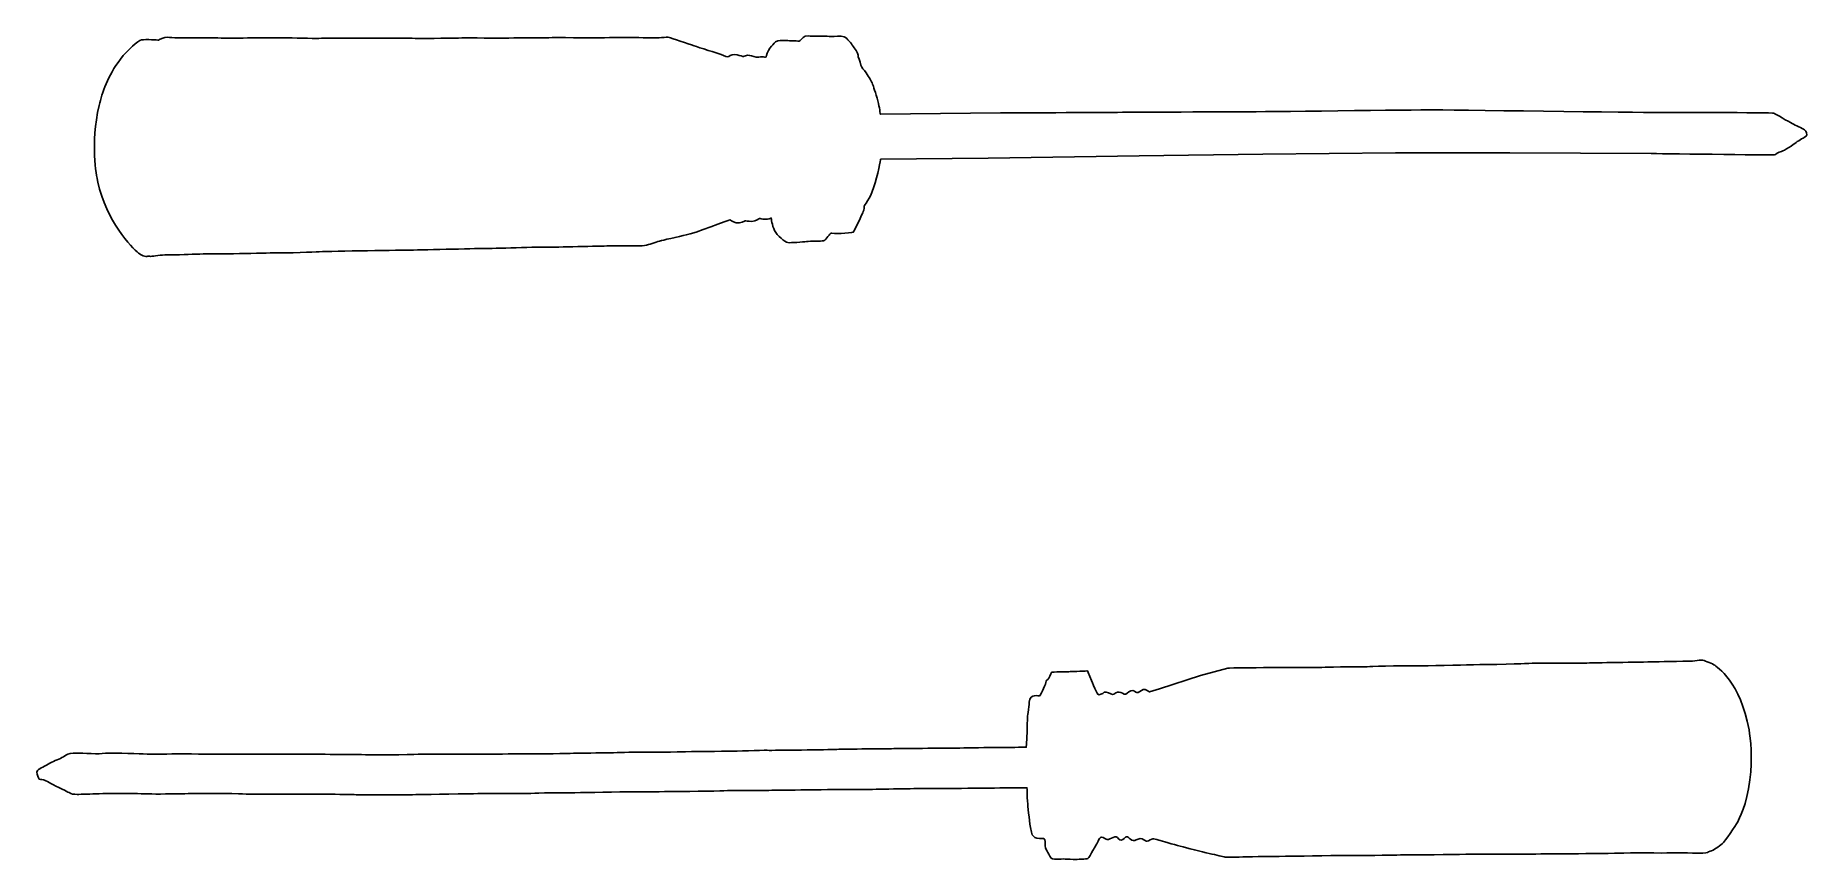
# Model space of a CAD drawing. Header units: centimetres. Extents: x -7.6 to 7.6, y -3.5 to 3.5.
import ezdxf

# ---------------------------------------------------------------- set-up
doc = ezdxf.new("R2010")
doc.units = ezdxf.units.CM
doc.header["$MEASUREMENT"] = 0
doc.layers.add('Camada 1', color=7, linetype='Continuous')

msp = doc.modelspace()

# ---------------------------------------------------------------- linework, layer by layer
at = {"layer": 'Camada 1'}
for points, knots in [([(-6.24123, 3.5022), (-6.17844, 3.50191), (-6.00199, 3.50156), (-5.96389, 3.50069), (-5.96389, 3.50069), (-5.92576, 3.49984), (-5.75638, 3.50143), (-5.69915, 3.50212), (-5.69915, 3.50212), (-5.64187, 3.50283), (-5.47251, 3.5044), (-5.43285, 3.50273), (-5.43285, 3.50273), (-5.39319, 3.50104), (-5.1938, 3.49807), (-5.15258, 3.49556), (-5.15258, 3.49556), (-5.20502, 3.49879), (-5.03606, 3.50048), (-4.82955, 3.50072), (-4.82955, 3.50072), (-4.62529, 3.50098), (-4.38428, 3.49985), (-4.28451, 3.49749), (-4.28451, 3.49749), (-4.24244, 3.49648), (-3.97839, 3.50032), (-3.92904, 3.50138), (-3.92904, 3.50138), (-3.87972, 3.50246), (-3.59286, 3.49974), (-3.55391, 3.50048), (-3.55391, 3.50048), (-3.51494, 3.50122), (-3.22948, 3.50334), (-3.18654, 3.50389), (-3.18654, 3.50389), (-3.1436, 3.50445), (-2.80504, 3.50355), (-2.7685, 3.50355), (-2.7685, 3.50355), (-2.73193, 3.5036), (-2.50926, 3.50604), (-2.46717, 3.50503), (-2.46717, 3.50503), (-2.42507, 3.50408), (-2.25741, 3.50241), (-2.22399, 3.50424), (-2.22399, 3.50424), (-2.19052, 3.50596), (-2.17121, 3.51152), (-2.15798, 3.50617), (-2.15798, 3.50617), (-2.14467, 3.50083), (-1.98939, 3.4513), (-1.9456, 3.43513), (-1.9456, 3.43513), (-1.90176, 3.41896), (-1.74557, 3.37099), (-1.71507, 3.36009), (-1.71507, 3.36009), (-1.68456, 3.34929), (-1.65813, 3.33466), (-1.64898, 3.34379), (-1.64898, 3.34379), (-1.63985, 3.35297), (-1.60278, 3.3649), (-1.57847, 3.35752), (-1.57847, 3.35752), (-1.55413, 3.35014), (-1.52344, 3.34323), (-1.52344, 3.34323), (-1.52344, 3.34323), (-1.52344, 3.34323), (-1.49103, 3.35776), (-1.4714, 3.35291), (-1.4714, 3.35291), (-1.45171, 3.34809), (-1.41322, 3.33693), (-1.40134, 3.3364), (-1.40134, 3.3364), (-1.38946, 3.3359), (-1.36771, 3.34217), (-1.35427, 3.34077), (-1.35427, 3.34077), (-1.34078, 3.33939), (-1.33096, 3.32788), (-1.32601, 3.35151), (-1.32601, 3.35151), (-1.32104, 3.37514), (-1.30191, 3.41324), (-1.28455, 3.43001), (-1.28455, 3.43001), (-1.26714, 3.44673), (-1.26127, 3.47189), (-1.23005, 3.47692), (-1.23005, 3.47692), (-1.19888, 3.48195), (-1.1792, 3.47718), (-1.16007, 3.47869), (-1.16007, 3.47869), (-1.14089, 3.48025), (-1.11967, 3.47459), (-1.09175, 3.47739), (-1.09175, 3.47739), (-1.06376, 3.48014), (-1.04841, 3.46755), (-1.03759, 3.47982), (-1.03759, 3.47982), (-1.02674, 3.4921), (-1.00952, 3.52316), (-0.96914, 3.519), (-0.96914, 3.519), (-0.92876, 3.51493), (-0.8596, 3.51514), (-0.82857, 3.5162), (-0.82857, 3.5162), (-0.79756, 3.51726), (-0.78341, 3.5135), (-0.7675, 3.51279), (-0.7675, 3.51279), (-0.75162, 3.51215), (-0.68924, 3.52218), (-0.66265, 3.51152), (-0.66265, 3.51152), (-0.63606, 3.50086), (-0.59928, 3.45003), (-0.58809, 3.43363), (-0.58809, 3.43363), (-0.57685, 3.41728), (-0.54316, 3.36817), (-0.54454, 3.35473), (-0.54454, 3.35473), (-0.54589, 3.34126), (-0.52845, 3.30319), (-0.5203, 3.27027), (-0.5203, 3.27027), (-0.51215, 3.23735), (-0.49543, 3.23823), (-0.47469, 3.20235), (-0.47469, 3.20235), (-0.45395, 3.16653), (-0.42685, 3.13115), (-0.41989, 3.10702), (-0.41989, 3.10702), (-0.41605, 3.09363), (-0.39232, 3.02974), (-0.37531, 2.96301), (-0.37531, 2.96301), (-0.36166, 2.90951), (-0.35375, 2.84911), (-0.35375, 2.84911), (-0.35375, 2.84911), (-0.35375, 2.84911), (0.67212, 2.86104), (0.67212, 2.86104), (0.67212, 2.86104), (0.67212, 2.86104), (1.60377, 2.86424), (1.65314, 2.86533), (1.65314, 2.86533), (1.70243, 2.86639), (2.73039, 2.87107), (2.77881, 2.87057), (2.77881, 2.87057), (2.82728, 2.87009), (4.27625, 2.887), (4.3493, 2.88708), (4.3493, 2.88708), (4.42248, 2.88713), (6.20583, 2.86282), (6.26158, 2.86441), (6.26158, 2.86441), (6.31727, 2.866), (7.26866, 2.86436), (7.27956, 2.85835), (7.27956, 2.85835), (7.29041, 2.85232), (7.40757, 2.78535), (7.43553, 2.76985), (7.43553, 2.76985), (7.46349, 2.75435), (7.52287, 2.72955), (7.54065, 2.71762), (7.54065, 2.71762), (7.55843, 2.70579), (7.56743, 2.67439), (7.55502, 2.66301), (7.55502, 2.66301), (7.54261, 2.65163), (7.49382, 2.62592), (7.47006, 2.60864), (7.47006, 2.60864), (7.4463, 2.59136), (7.36917, 2.53667), (7.34438, 2.53212), (7.34438, 2.53212), (7.31956, 2.5276), (7.29146, 2.50259), (7.28268, 2.50138), (7.28268, 2.50138), (7.2739, 2.50017), (6.23157, 2.5136), (6.23157, 2.5136), (6.23157, 2.5136), (6.23157, 2.5136), (5.0229, 2.51982), (5.0229, 2.51982), (5.0229, 2.51982), (5.0229, 2.51982), (4.04844, 2.52001), (4.04844, 2.52001), (4.04844, 2.52001), (4.04844, 2.52001), (2.91446, 2.5072), (2.91446, 2.5072), (2.91446, 2.5072), (2.91446, 2.5072), (1.85758, 2.49421), (1.85758, 2.49421), (1.85758, 2.49421), (1.85758, 2.49421), (0.56594, 2.47537), (0.56594, 2.47537), (0.56594, 2.47537), (0.56594, 2.47537), (-0.35174, 2.46442), (-0.35174, 2.46442), (-0.35174, 2.46442), (-0.35174, 2.46442), (-0.37383, 2.33282), (-0.41127, 2.22069), (-0.41127, 2.22069), (-0.44088, 2.1319), (-0.49192, 2.06509), (-0.49192, 2.06509), (-0.49192, 2.06509), (-0.49192, 2.06509), (-0.49343, 2.02937), (-0.49943, 2.01852), (-0.49943, 2.01852), (-0.50549, 2.00765), (-0.57754, 1.84464), (-0.58566, 1.84101), (-0.58566, 1.84101), (-0.59378, 1.83738), (-0.65271, 1.83355), (-0.68861, 1.83106), (-0.68861, 1.83106), (-0.72449, 1.82863), (-0.7768, 1.83326), (-0.7768, 1.83326), (-0.7768, 1.83326), (-0.7768, 1.83326), (-0.78762, 1.82098), (-0.80262, 1.80492), (-0.80262, 1.80492), (-0.81762, 1.78894), (-0.81982, 1.77391), (-0.83916, 1.76838), (-0.83916, 1.76838), (-0.85847, 1.76282), (-0.95452, 1.76539), (-0.98489, 1.7619), (-0.98489, 1.7619), (-1.01526, 1.75841), (-1.11819, 1.74849), (-1.14425, 1.7528), (-1.14425, 1.7528), (-1.17026, 1.75706), (-1.2355, 1.81151), (-1.25749, 1.85615), (-1.25749, 1.85615), (-1.27942, 1.90081), (-1.28641, 1.96143), (-1.28641, 1.96143), (-1.28641, 1.96143), (-1.28641, 1.96143), (-1.31229, 1.95146), (-1.33851, 1.95177), (-1.33851, 1.95177), (-1.36468, 1.95211), (-1.38508, 1.95934), (-1.38508, 1.95934), (-1.38508, 1.95934), (-1.38508, 1.95934), (-1.41794, 1.93291), (-1.45213, 1.93354), (-1.45213, 1.93354), (-1.48631, 1.93423), (-1.50751, 1.93992), (-1.50751, 1.93992), (-1.50751, 1.93992), (-1.50751, 1.93992), (-1.5499, 1.91465), (-1.58458, 1.92172), (-1.58458, 1.92172), (-1.61927, 1.92876), (-1.63911, 1.94786), (-1.63911, 1.94786), (-1.63911, 1.94786), (-1.63911, 1.94786), (-1.95259, 1.82933), (-2.01186, 1.81753), (-2.01186, 1.81753), (-2.07121, 1.80573), (-2.23017, 1.76803), (-2.23017, 1.76803), (-2.23017, 1.76803), (-2.23017, 1.76803), (-2.29862, 1.74707), (-2.33571, 1.73514), (-2.33571, 1.73514), (-2.37273, 1.72321), (-2.44191, 1.72297), (-2.47917, 1.7254), (-2.47917, 1.7254), (-2.51642, 1.72775), (-2.62871, 1.72299), (-2.67718, 1.72349), (-2.67718, 1.72349), (-2.73256, 1.72405), (-3.1456, 1.71177), (-3.19182, 1.71444), (-3.19182, 1.71444), (-3.24386, 1.71743), (-3.68532, 1.70047), (-3.7344, 1.70259), (-3.7344, 1.70259), (-3.74154, 1.70293), (-4.25171, 1.69084), (-4.36771, 1.68828), (-4.36771, 1.68828), (-4.41989, 1.68709), (-5.03877, 1.68018), (-5.14725, 1.67381), (-5.14725, 1.67381), (-5.20162, 1.67061), (-5.39011, 1.66421), (-5.56757, 1.66362), (-5.56757, 1.66362), (-5.65128, 1.66338), (-5.79948, 1.6573), (-5.92767, 1.65687), (-5.92767, 1.65687), (-6.05732, 1.65645), (-6.1741, 1.65565), (-6.20606, 1.65375), (-6.20606, 1.65375), (-6.269, 1.65005), (-6.41455, 1.64756), (-6.46784, 1.64663), (-6.46784, 1.64663), (-6.52115, 1.64576), (-6.57822, 1.63068), (-6.59788, 1.63552), (-6.59788, 1.63552), (-6.61754, 1.64031), (-6.6296, 1.61853), (-6.69054, 1.66248), (-6.69054, 1.66248), (-6.75148, 1.70643), (-6.96791, 1.94219), (-7.03913, 2.26792), (-7.03913, 2.26792), (-7.05416, 2.33666), (-7.10345, 2.58772), (-7.02794, 2.92546), (-7.02794, 2.92546), (-7.00341, 3.03505), (-6.95611, 3.17586), (-6.84591, 3.31977), (-6.84591, 3.31977), (-6.78254, 3.40251), (-6.69843, 3.47955), (-6.66483, 3.48535), (-6.66483, 3.48535), (-6.6312, 3.49104), (-6.52182, 3.48318), (-6.52182, 3.48318), (-6.52182, 3.48318), (-6.52182, 3.48318), (-6.47049, 3.51358), (-6.44131, 3.50757), (-6.44131, 3.50757), (-6.41212, 3.50156), (-6.30402, 3.50254), (-6.24123, 3.5022)], [0, 0, 0, 0, 0.01020408, 0.01020408, 0.01020408, 0.01020408, 0.02040816, 0.02040816, 0.02040816, 0.02040816, 0.03061224, 0.03061224, 0.03061224, 0.03061224, 0.04081633, 0.04081633, 0.04081633, 0.04081633, 0.05102041, 0.05102041, 0.05102041, 0.05102041, 0.06122449, 0.06122449, 0.06122449, 0.06122449, 0.07142857, 0.07142857, 0.07142857, 0.07142857, 0.08163265, 0.08163265, 0.08163265, 0.08163265, 0.09183673, 0.09183673, 0.09183673, 0.09183673, 0.10204082, 0.10204082, 0.10204082, 0.10204082, 0.1122449, 0.1122449, 0.1122449, 0.1122449, 0.12244898, 0.12244898, 0.12244898, 0.12244898, 0.13265306, 0.13265306, 0.13265306, 0.13265306, 0.14285714, 0.14285714, 0.14285714, 0.14285714, 0.15306122, 0.15306122, 0.15306122, 0.15306122, 0.16326531, 0.16326531, 0.16326531, 0.16326531, 0.17346939, 0.17346939, 0.17346939, 0.17346939, 0.18367347, 0.18367347, 0.18367347, 0.18367347, 0.19387755, 0.19387755, 0.19387755, 0.19387755, 0.20408163, 0.20408163, 0.20408163, 0.20408163, 0.21428571, 0.21428571, 0.21428571, 0.21428571, 0.2244898, 0.2244898, 0.2244898, 0.2244898, 0.23469388, 0.23469388, 0.23469388, 0.23469388, 0.24489796, 0.24489796, 0.24489796, 0.24489796, 0.25510204, 0.25510204, 0.25510204, 0.25510204, 0.26530612, 0.26530612, 0.26530612, 0.26530612, 0.2755102, 0.2755102, 0.2755102, 0.2755102, 0.28571429, 0.28571429, 0.28571429, 0.28571429, 0.29591837, 0.29591837, 0.29591837, 0.29591837, 0.30612245, 0.30612245, 0.30612245, 0.30612245, 0.31632653, 0.31632653, 0.31632653, 0.31632653, 0.32653061, 0.32653061, 0.32653061, 0.32653061, 0.33673469, 0.33673469, 0.33673469, 0.33673469, 0.34693878, 0.34693878, 0.34693878, 0.34693878, 0.35714286, 0.35714286, 0.35714286, 0.35714286, 0.36734694, 0.36734694, 0.36734694, 0.36734694, 0.37755102, 0.37755102, 0.37755102, 0.37755102, 0.3877551, 0.3877551, 0.3877551, 0.3877551, 0.39795918, 0.39795918, 0.39795918, 0.39795918, 0.40816327, 0.40816327, 0.40816327, 0.40816327, 0.41836735, 0.41836735, 0.41836735, 0.41836735, 0.42857143, 0.42857143, 0.42857143, 0.42857143, 0.43877551, 0.43877551, 0.43877551, 0.43877551, 0.44897959, 0.44897959, 0.44897959, 0.44897959, 0.45918367, 0.45918367, 0.45918367, 0.45918367, 0.46938776, 0.46938776, 0.46938776, 0.46938776, 0.47959184, 0.47959184, 0.47959184, 0.47959184, 0.48979592, 0.48979592, 0.48979592, 0.48979592, 0.5, 0.5, 0.5, 0.5, 0.51020408, 0.51020408, 0.51020408, 0.51020408, 0.52040816, 0.52040816, 0.52040816, 0.52040816, 0.53061224, 0.53061224, 0.53061224, 0.53061224, 0.54081633, 0.54081633, 0.54081633, 0.54081633, 0.55102041, 0.55102041, 0.55102041, 0.55102041, 0.56122449, 0.56122449, 0.56122449, 0.56122449, 0.57142857, 0.57142857, 0.57142857, 0.57142857, 0.58163265, 0.58163265, 0.58163265, 0.58163265, 0.59183673, 0.59183673, 0.59183673, 0.59183673, 0.60204082, 0.60204082, 0.60204082, 0.60204082, 0.6122449, 0.6122449, 0.6122449, 0.6122449, 0.62244898, 0.62244898, 0.62244898, 0.62244898, 0.63265306, 0.63265306, 0.63265306, 0.63265306, 0.64285714, 0.64285714, 0.64285714, 0.64285714, 0.65306122, 0.65306122, 0.65306122, 0.65306122, 0.66326531, 0.66326531, 0.66326531, 0.66326531, 0.67346939, 0.67346939, 0.67346939, 0.67346939, 0.68367347, 0.68367347, 0.68367347, 0.68367347, 0.69387755, 0.69387755, 0.69387755, 0.69387755, 0.70408163, 0.70408163, 0.70408163, 0.70408163, 0.71428571, 0.71428571, 0.71428571, 0.71428571, 0.7244898, 0.7244898, 0.7244898, 0.7244898, 0.73469388, 0.73469388, 0.73469388, 0.73469388, 0.74489796, 0.74489796, 0.74489796, 0.74489796, 0.75510204, 0.75510204, 0.75510204, 0.75510204, 0.76530612, 0.76530612, 0.76530612, 0.76530612, 0.7755102, 0.7755102, 0.7755102, 0.7755102, 0.78571429, 0.78571429, 0.78571429, 0.78571429, 0.79591837, 0.79591837, 0.79591837, 0.79591837, 0.80612245, 0.80612245, 0.80612245, 0.80612245, 0.81632653, 0.81632653, 0.81632653, 0.81632653, 0.82653061, 0.82653061, 0.82653061, 0.82653061, 0.83673469, 0.83673469, 0.83673469, 0.83673469, 0.84693878, 0.84693878, 0.84693878, 0.84693878, 0.85714286, 0.85714286, 0.85714286, 0.85714286, 0.86734694, 0.86734694, 0.86734694, 0.86734694, 0.87755102, 0.87755102, 0.87755102, 0.87755102, 0.8877551, 0.8877551, 0.8877551, 0.8877551, 0.89795918, 0.89795918, 0.89795918, 0.89795918, 0.90816327, 0.90816327, 0.90816327, 0.90816327, 0.91836735, 0.91836735, 0.91836735, 0.91836735, 0.92857143, 0.92857143, 0.92857143, 0.92857143, 0.93877551, 0.93877551, 0.93877551, 0.93877551, 0.94897959, 0.94897959, 0.94897959, 0.94897959, 0.95918367, 0.95918367, 0.95918367, 0.95918367, 0.96938776, 0.96938776, 0.96938776, 0.96938776, 0.97959184, 0.97959184, 0.97959184, 0.97959184, 1, 1, 1, 1]), ([(6.97055, -3.19756), (6.95277, -3.23309), (6.86085, -3.36562), (6.83659, -3.38663), (6.83659, -3.38663), (6.81243, -3.40761), (6.76237, -3.44153), (6.73658, -3.44957), (6.73658, -3.44957), (6.71078, -3.45772), (6.71565, -3.46582), (6.67366, -3.46582), (6.67366, -3.46582), (6.63167, -3.46582), (6.45744, -3.46251), (6.39773, -3.46415), (6.39773, -3.46415), (6.33804, -3.46582), (6.04276, -3.46248), (5.95725, -3.46582), (5.95725, -3.46582), (5.87174, -3.469), (5.60228, -3.47066), (5.52164, -3.47066), (5.52164, -3.47066), (5.44094, -3.47066), (5.04399, -3.47704), (4.99237, -3.47548), (4.99237, -3.47548), (4.94072, -3.47387), (4.62772, -3.47548), (4.55671, -3.47707), (4.55671, -3.47707), (4.48572, -3.47879), (4.0985, -3.48038), (4.05977, -3.48199), (4.05977, -3.48199), (4.02103, -3.48358), (3.72415, -3.48686), (3.66282, -3.48522), (3.66282, -3.48522), (3.60157, -3.48355), (3.2288, -3.49168), (3.18043, -3.49168), (3.18043, -3.49168), (3.13204, -3.49168), (2.85288, -3.49652), (2.7948, -3.49652), (2.7948, -3.49652), (2.7367, -3.49652), (2.61248, -3.50462), (2.59147, -3.49977), (2.59147, -3.49977), (2.57046, -3.4949), (2.51884, -3.48199), (2.45592, -3.46905), (2.45592, -3.46905), (2.393, -3.45611), (2.26394, -3.42058), (2.20748, -3.40605), (2.20748, -3.40605), (2.15096, -3.39152), (2.04772, -3.36081), (2.02513, -3.35432), (2.02513, -3.35432), (2.00253, -3.34786), (1.97999, -3.34297), (1.97351, -3.34297), (1.97351, -3.34297), (1.96703, -3.34297), (1.93798, -3.364), (1.92504, -3.364), (1.92504, -3.364), (1.91218, -3.364), (1.90573, -3.35432), (1.88313, -3.34469), (1.88313, -3.34469), (1.86056, -3.3349), (1.83312, -3.35115), (1.82021, -3.35755), (1.82021, -3.35755), (1.80727, -3.36401), (1.78145, -3.34787), (1.77338, -3.3398), (1.77338, -3.3398), (1.76534, -3.3317), (1.75081, -3.31718), (1.73954, -3.33012), (1.73954, -3.33012), (1.72819, -3.34298), (1.70726, -3.36081), (1.69109, -3.35115), (1.69109, -3.35115), (1.67498, -3.34139), (1.66691, -3.32197), (1.64915, -3.32686), (1.64915, -3.32686), (1.6314, -3.33173), (1.61039, -3.34469), (1.59586, -3.34946), (1.59586, -3.34946), (1.58133, -3.35433), (1.56845, -3.3398), (1.54908, -3.33332), (1.54908, -3.33332), (1.52971, -3.32686), (1.51847, -3.33171), (1.51042, -3.35433), (1.51042, -3.35433), (1.50227, -3.37695), (1.47489, -3.42058), (1.46195, -3.44318), (1.46195, -3.44318), (1.44901, -3.46585), (1.42972, -3.50943), (1.4184, -3.51271), (1.4184, -3.51271), (1.4071, -3.51589), (1.32807, -3.52078), (1.29415, -3.51919), (1.29415, -3.51919), (1.26031, -3.51752), (1.22642, -3.51588), (1.2103, -3.51588), (1.2103, -3.51588), (1.19413, -3.51588), (1.12796, -3.51755), (1.11669, -3.51588), (1.11669, -3.51588), (1.10539, -3.51427), (1.0828, -3.47389), (1.07801, -3.46098), (1.07801, -3.46098), (1.07312, -3.44804), (1.05213, -3.42547), (1.05377, -3.40439), (1.05377, -3.40439), (1.05536, -3.38343), (1.05536, -3.34785), (1.04247, -3.34137), (1.04247, -3.34137), (1.02953, -3.33489), (0.98278, -3.34785), (0.96495, -3.33171), (0.96495, -3.33171), (0.94725, -3.31552), (0.93921, -3.31716), (0.92788, -3.24609), (0.92788, -3.24609), (0.91661, -3.17497), (0.90687, -3.0667), (0.9037, -3.02313), (0.9037, -3.02313), (0.9005, -2.97942), (0.89883, -2.90677), (0.89883, -2.90677), (0.89883, -2.90677), (0.89883, -2.90677), (0.66166, -2.90836), (0.58416, -2.91), (0.58416, -2.91), (0.50677, -2.91161), (0.27439, -2.91161), (0.22755, -2.91325), (0.22755, -2.91325), (0.18077, -2.91484), (-0.03055, -2.91325), (-0.09836, -2.91484), (-0.09836, -2.91484), (-0.16609, -2.91648), (-0.32588, -2.91804), (-0.36779, -2.91971), (-0.36779, -2.91971), (-0.4097, -2.92132), (-0.58724, -2.92296), (-0.63563, -2.92296), (-0.63563, -2.92296), (-0.6841, -2.92296), (-0.92929, -2.92296), (-0.96964, -2.92455), (-0.96964, -2.92455), (-1.00996, -2.92616), (-1.26494, -2.9278), (-1.3069, -2.92947), (-1.3069, -2.92947), (-1.34878, -2.93103), (-1.63279, -2.9278), (-1.69089, -2.93259), (-1.69089, -2.93259), (-1.74897, -2.93751), (-2.0717, -2.93751), (-2.12978, -2.93907), (-2.12978, -2.93907), (-2.18786, -2.94074), (-2.40407, -2.94238), (-2.43794, -2.94074), (-2.43794, -2.94074), (-2.47181, -2.9391), (-2.82521, -2.94886), (-2.88329, -2.94886), (-2.88329, -2.94886), (-2.94134, -2.94886), (-3.24627, -2.94886), (-3.30437, -2.9537), (-3.30437, -2.9537), (-3.3625, -2.95854), (-3.72556, -2.95537), (-3.79168, -2.95693), (-3.79168, -2.95693), (-3.85783, -2.95854), (-4.22409, -2.96339), (-4.28383, -2.96497), (-4.28383, -2.96497), (-4.34352, -2.96664), (-4.75818, -2.97145), (-4.8308, -2.96664), (-4.8308, -2.96664), (-4.90343, -2.96175), (-5.29062, -2.96175), (-5.36973, -2.96175), (-5.36973, -2.96175), (-5.44884, -2.96175), (-5.7424, -2.96498), (-5.80373, -2.96014), (-5.80373, -2.96014), (-5.86506, -2.95535), (-6.20714, -2.95535), (-6.26844, -2.95694), (-6.26844, -2.95694), (-6.32974, -2.95855), (-6.5008, -2.96176), (-6.5766, -2.96014), (-6.5766, -2.96014), (-6.6524, -2.95852), (-6.76054, -2.95535), (-6.78313, -2.95535), (-6.78313, -2.95535), (-6.80573, -2.95535), (-7.01549, -2.95694), (-7.04774, -2.95853), (-7.04774, -2.95853), (-7.07999, -2.96014), (-7.1849, -2.9634), (-7.21557, -2.9634), (-7.21557, -2.9634), (-7.24621, -2.9634), (-7.26558, -2.96015), (-7.28497, -2.94887), (-7.28497, -2.94887), (-7.30431, -2.93752), (-7.38175, -2.8987), (-7.40271, -2.89066), (-7.40271, -2.89066), (-7.42369, -2.88259), (-7.48661, -2.84221), (-7.50278, -2.83891), (-7.50278, -2.83891), (-7.51895, -2.83573), (-7.54472, -2.84058), (-7.54638, -2.82282), (-7.54638, -2.82282), (-7.54797, -2.80501), (-7.57218, -2.77596), (-7.55442, -2.75816), (-7.55442, -2.75816), (-7.53667, -2.74038), (-7.48825, -2.72104), (-7.4479, -2.69678), (-7.4479, -2.69678), (-7.40834, -2.67307), (-7.36564, -2.66445), (-7.33331, -2.64185), (-7.33331, -2.64185), (-7.30106, -2.61925), (-7.2914, -2.61441), (-7.24944, -2.61113), (-7.24944, -2.61113), (-7.2075, -2.60795), (-7.06227, -2.62089), (-7.00256, -2.61441), (-7.00256, -2.61441), (-6.94287, -2.60795), (-6.73149, -2.61441), (-6.65082, -2.61764), (-6.65082, -2.61764), (-6.57015, -2.62089), (-6.41685, -2.61764), (-6.33136, -2.61764), (-6.33136, -2.61764), (-6.24585, -2.61764), (-5.98446, -2.62089), (-5.9167, -2.61925), (-5.9167, -2.61925), (-5.84889, -2.61764), (-5.44069, -2.62092), (-5.34393, -2.62092), (-5.34393, -2.62092), (-5.24707, -2.62092), (-4.85016, -2.62092), (-4.78725, -2.6241), (-4.78725, -2.6241), (-4.72433, -2.62735), (-4.3677, -2.6241), (-4.30155, -2.62092), (-4.30155, -2.62092), (-4.2354, -2.61767), (-3.93047, -2.62092), (-3.88695, -2.62092), (-3.88695, -2.62092), (-3.84332, -2.62092), (-3.56583, -2.61925), (-3.49804, -2.61767), (-3.49804, -2.61767), (-3.43023, -2.616), (-3.13987, -2.61767), (-3.04949, -2.61444), (-3.04949, -2.61444), (-2.95911, -2.61116), (-2.60578, -2.60798), (-2.53961, -2.60476), (-2.53961, -2.60476), (-2.47346, -2.60151), (-2.11686, -2.60309), (-2.05233, -2.59984), (-2.05233, -2.59984), (-1.98777, -2.59664), (-1.68281, -2.59502), (-1.63765, -2.59502), (-1.63765, -2.59502), (-1.59249, -2.59502), (-1.37307, -2.58531), (-1.31973, -2.58695), (-1.31973, -2.58695), (-1.2665, -2.58854), (-0.79382, -2.58208), (-0.72595, -2.57891), (-0.72595, -2.57891), (-0.65822, -2.5756), (-0.27743, -2.57399), (-0.22422, -2.57243), (-0.22422, -2.57243), (-0.17099, -2.57076), (0.27436, -2.56915), (0.32601, -2.56756), (0.32601, -2.56756), (0.49132, -2.56232), (0.8923, -2.56108), (0.8923, -2.56108), (0.8923, -2.56108), (0.8923, -2.56108), (0.90045, -2.43342), (0.90045, -2.40109), (0.90045, -2.40109), (0.90045, -2.36881), (0.90204, -2.2993), (0.90849, -2.26377), (0.90849, -2.26377), (0.91497, -2.22816), (0.91627, -2.20106), (0.91817, -2.17648), (0.91817, -2.17648), (0.92465, -2.09245), (1.00043, -2.12968), (1.01014, -2.11835), (1.01014, -2.11835), (1.01985, -2.10697), (1.06179, -2.01326), (1.06345, -1.99717), (1.06345, -1.99717), (1.0648, -1.98272), (1.06983, -1.98743), (1.07798, -1.981), (1.07798, -1.981), (1.08602, -1.97452), (1.10214, -1.93086), (1.10698, -1.92284), (1.10698, -1.92284), (1.11182, -1.91472), (1.24739, -1.91636), (1.26832, -1.91472), (1.26832, -1.91472), (1.28933, -1.91313), (1.41522, -1.90832), (1.41522, -1.90832), (1.41522, -1.90832), (1.41522, -1.90832), (1.44099, -1.97132), (1.44099, -1.97132), (1.44099, -1.97132), (1.44099, -1.97132), (1.49261, -2.09414), (1.50396, -2.107), (1.50396, -2.107), (1.5152, -2.11994), (1.54423, -2.10218), (1.55876, -2.09091), (1.55876, -2.09091), (1.57329, -2.07956), (1.61528, -2.107), (1.6298, -2.10872), (1.6298, -2.10872), (1.64433, -2.11031), (1.65237, -2.09578), (1.67179, -2.09091), (1.67179, -2.09091), (1.69108, -2.08599), (1.7105, -2.09737), (1.72981, -2.107), (1.72981, -2.107), (1.74915, -2.11676), (1.7605, -2.08599), (1.78627, -2.07795), (1.78627, -2.07795), (1.81217, -2.06988), (1.82336, -2.09248), (1.83789, -2.09412), (1.83789, -2.09412), (1.85242, -2.09576), (1.87181, -2.07473), (1.89118, -2.06824), (1.89118, -2.06824), (1.91049, -2.06176), (1.94603, -2.08755), (1.94603, -2.08755), (1.94603, -2.08755), (1.94603, -2.08755), (2.02993, -2.06009), (2.02993, -2.06009), (2.02993, -2.06009), (2.02993, -2.06009), (2.38003, -1.94867), (2.38003, -1.94867), (2.38003, -1.94867), (2.38003, -1.94867), (2.61403, -1.88401), (2.61403, -1.88401), (2.61403, -1.88401), (2.61403, -1.88401), (2.94643, -1.87912), (3.00614, -1.87912), (3.00614, -1.87912), (3.06583, -1.87912), (3.40307, -1.88243), (3.44498, -1.87751), (3.44498, -1.87751), (3.48692, -1.87272), (3.79508, -1.87592), (3.82902, -1.87108), (3.82902, -1.87108), (3.86289, -1.86616), (4.1937, -1.8646), (4.24203, -1.8646), (4.24203, -1.8646), (4.2905, -1.8646), (4.63898, -1.85814), (4.68251, -1.85656), (4.68251, -1.85656), (4.72606, -1.85495), (5.10047, -1.85008), (5.14886, -1.84521), (5.14886, -1.84521), (5.19723, -1.84037), (5.67488, -1.84203), (5.71681, -1.84037), (5.71681, -1.84037), (5.75874, -1.83871), (6.21375, -1.83227), (6.27027, -1.83066), (6.27027, -1.83066), (6.32671, -1.82907), (6.5752, -1.82584), (6.60425, -1.82259), (6.60425, -1.82259), (6.6333, -1.81936), (6.65262, -1.81447), (6.66558, -1.81613), (6.66558, -1.81613), (6.67849, -1.81774), (6.7398, -1.83711), (6.76723, -1.85494), (6.76723, -1.85494), (6.79461, -1.87272), (6.99475, -2.00517), (7.06737, -2.41239), (7.06737, -2.41239), (7.08063, -2.48682), (7.09941, -2.65258), (7.07568, -2.83969), (7.07568, -2.83969), (7.04869, -3.05256), (6.98026, -3.17819), (6.97055, -3.19756)], [0, 0, 0, 0, 0.00806452, 0.00806452, 0.00806452, 0.00806452, 0.01612903, 0.01612903, 0.01612903, 0.01612903, 0.02419355, 0.02419355, 0.02419355, 0.02419355, 0.03225806, 0.03225806, 0.03225806, 0.03225806, 0.04032258, 0.04032258, 0.04032258, 0.04032258, 0.0483871, 0.0483871, 0.0483871, 0.0483871, 0.05645161, 0.05645161, 0.05645161, 0.05645161, 0.06451613, 0.06451613, 0.06451613, 0.06451613, 0.07258065, 0.07258065, 0.07258065, 0.07258065, 0.08064516, 0.08064516, 0.08064516, 0.08064516, 0.08870968, 0.08870968, 0.08870968, 0.08870968, 0.09677419, 0.09677419, 0.09677419, 0.09677419, 0.10483871, 0.10483871, 0.10483871, 0.10483871, 0.11290323, 0.11290323, 0.11290323, 0.11290323, 0.12096774, 0.12096774, 0.12096774, 0.12096774, 0.12903226, 0.12903226, 0.12903226, 0.12903226, 0.13709677, 0.13709677, 0.13709677, 0.13709677, 0.14516129, 0.14516129, 0.14516129, 0.14516129, 0.15322581, 0.15322581, 0.15322581, 0.15322581, 0.16129032, 0.16129032, 0.16129032, 0.16129032, 0.16935484, 0.16935484, 0.16935484, 0.16935484, 0.17741935, 0.17741935, 0.17741935, 0.17741935, 0.18548387, 0.18548387, 0.18548387, 0.18548387, 0.19354839, 0.19354839, 0.19354839, 0.19354839, 0.2016129, 0.2016129, 0.2016129, 0.2016129, 0.20967742, 0.20967742, 0.20967742, 0.20967742, 0.21774194, 0.21774194, 0.21774194, 0.21774194, 0.22580645, 0.22580645, 0.22580645, 0.22580645, 0.23387097, 0.23387097, 0.23387097, 0.23387097, 0.24193548, 0.24193548, 0.24193548, 0.24193548, 0.25, 0.25, 0.25, 0.25, 0.25806452, 0.25806452, 0.25806452, 0.25806452, 0.26612903, 0.26612903, 0.26612903, 0.26612903, 0.27419355, 0.27419355, 0.27419355, 0.27419355, 0.28225806, 0.28225806, 0.28225806, 0.28225806, 0.29032258, 0.29032258, 0.29032258, 0.29032258, 0.2983871, 0.2983871, 0.2983871, 0.2983871, 0.30645161, 0.30645161, 0.30645161, 0.30645161, 0.31451613, 0.31451613, 0.31451613, 0.31451613, 0.32258065, 0.32258065, 0.32258065, 0.32258065, 0.33064516, 0.33064516, 0.33064516, 0.33064516, 0.33870968, 0.33870968, 0.33870968, 0.33870968, 0.34677419, 0.34677419, 0.34677419, 0.34677419, 0.35483871, 0.35483871, 0.35483871, 0.35483871, 0.36290323, 0.36290323, 0.36290323, 0.36290323, 0.37096774, 0.37096774, 0.37096774, 0.37096774, 0.37903226, 0.37903226, 0.37903226, 0.37903226, 0.38709677, 0.38709677, 0.38709677, 0.38709677, 0.39516129, 0.39516129, 0.39516129, 0.39516129, 0.40322581, 0.40322581, 0.40322581, 0.40322581, 0.41129032, 0.41129032, 0.41129032, 0.41129032, 0.41935484, 0.41935484, 0.41935484, 0.41935484, 0.42741935, 0.42741935, 0.42741935, 0.42741935, 0.43548387, 0.43548387, 0.43548387, 0.43548387, 0.44354839, 0.44354839, 0.44354839, 0.44354839, 0.4516129, 0.4516129, 0.4516129, 0.4516129, 0.45967742, 0.45967742, 0.45967742, 0.45967742, 0.46774194, 0.46774194, 0.46774194, 0.46774194, 0.47580645, 0.47580645, 0.47580645, 0.47580645, 0.48387097, 0.48387097, 0.48387097, 0.48387097, 0.49193548, 0.49193548, 0.49193548, 0.49193548, 0.5, 0.5, 0.5, 0.5, 0.50806452, 0.50806452, 0.50806452, 0.50806452, 0.51612903, 0.51612903, 0.51612903, 0.51612903, 0.52419355, 0.52419355, 0.52419355, 0.52419355, 0.53225806, 0.53225806, 0.53225806, 0.53225806, 0.54032258, 0.54032258, 0.54032258, 0.54032258, 0.5483871, 0.5483871, 0.5483871, 0.5483871, 0.55645161, 0.55645161, 0.55645161, 0.55645161, 0.56451613, 0.56451613, 0.56451613, 0.56451613, 0.57258065, 0.57258065, 0.57258065, 0.57258065, 0.58064516, 0.58064516, 0.58064516, 0.58064516, 0.58870968, 0.58870968, 0.58870968, 0.58870968, 0.59677419, 0.59677419, 0.59677419, 0.59677419, 0.60483871, 0.60483871, 0.60483871, 0.60483871, 0.61290323, 0.61290323, 0.61290323, 0.61290323, 0.62096774, 0.62096774, 0.62096774, 0.62096774, 0.62903226, 0.62903226, 0.62903226, 0.62903226, 0.63709677, 0.63709677, 0.63709677, 0.63709677, 0.64516129, 0.64516129, 0.64516129, 0.64516129, 0.65322581, 0.65322581, 0.65322581, 0.65322581, 0.66129032, 0.66129032, 0.66129032, 0.66129032, 0.66935484, 0.66935484, 0.66935484, 0.66935484, 0.67741935, 0.67741935, 0.67741935, 0.67741935, 0.68548387, 0.68548387, 0.68548387, 0.68548387, 0.69354839, 0.69354839, 0.69354839, 0.69354839, 0.7016129, 0.7016129, 0.7016129, 0.7016129, 0.70967742, 0.70967742, 0.70967742, 0.70967742, 0.71774194, 0.71774194, 0.71774194, 0.71774194, 0.72580645, 0.72580645, 0.72580645, 0.72580645, 0.73387097, 0.73387097, 0.73387097, 0.73387097, 0.74193548, 0.74193548, 0.74193548, 0.74193548, 0.75, 0.75, 0.75, 0.75, 0.75806452, 0.75806452, 0.75806452, 0.75806452, 0.76612903, 0.76612903, 0.76612903, 0.76612903, 0.77419355, 0.77419355, 0.77419355, 0.77419355, 0.78225806, 0.78225806, 0.78225806, 0.78225806, 0.79032258, 0.79032258, 0.79032258, 0.79032258, 0.7983871, 0.7983871, 0.7983871, 0.7983871, 0.80645161, 0.80645161, 0.80645161, 0.80645161, 0.81451613, 0.81451613, 0.81451613, 0.81451613, 0.82258065, 0.82258065, 0.82258065, 0.82258065, 0.83064516, 0.83064516, 0.83064516, 0.83064516, 0.83870968, 0.83870968, 0.83870968, 0.83870968, 0.84677419, 0.84677419, 0.84677419, 0.84677419, 0.85483871, 0.85483871, 0.85483871, 0.85483871, 0.86290323, 0.86290323, 0.86290323, 0.86290323, 0.87096774, 0.87096774, 0.87096774, 0.87096774, 0.87903226, 0.87903226, 0.87903226, 0.87903226, 0.88709677, 0.88709677, 0.88709677, 0.88709677, 0.89516129, 0.89516129, 0.89516129, 0.89516129, 0.90322581, 0.90322581, 0.90322581, 0.90322581, 0.91129032, 0.91129032, 0.91129032, 0.91129032, 0.91935484, 0.91935484, 0.91935484, 0.91935484, 0.92741935, 0.92741935, 0.92741935, 0.92741935, 0.93548387, 0.93548387, 0.93548387, 0.93548387, 0.94354839, 0.94354839, 0.94354839, 0.94354839, 0.9516129, 0.9516129, 0.9516129, 0.9516129, 0.95967742, 0.95967742, 0.95967742, 0.95967742, 0.96774194, 0.96774194, 0.96774194, 0.96774194, 0.97580645, 0.97580645, 0.97580645, 0.97580645, 0.98387097, 0.98387097, 0.98387097, 0.98387097, 1, 1, 1, 1])]:
    msp.add_open_spline(points, degree=3, knots=knots, dxfattribs=at)

doc.saveas('drawing.dxf')
